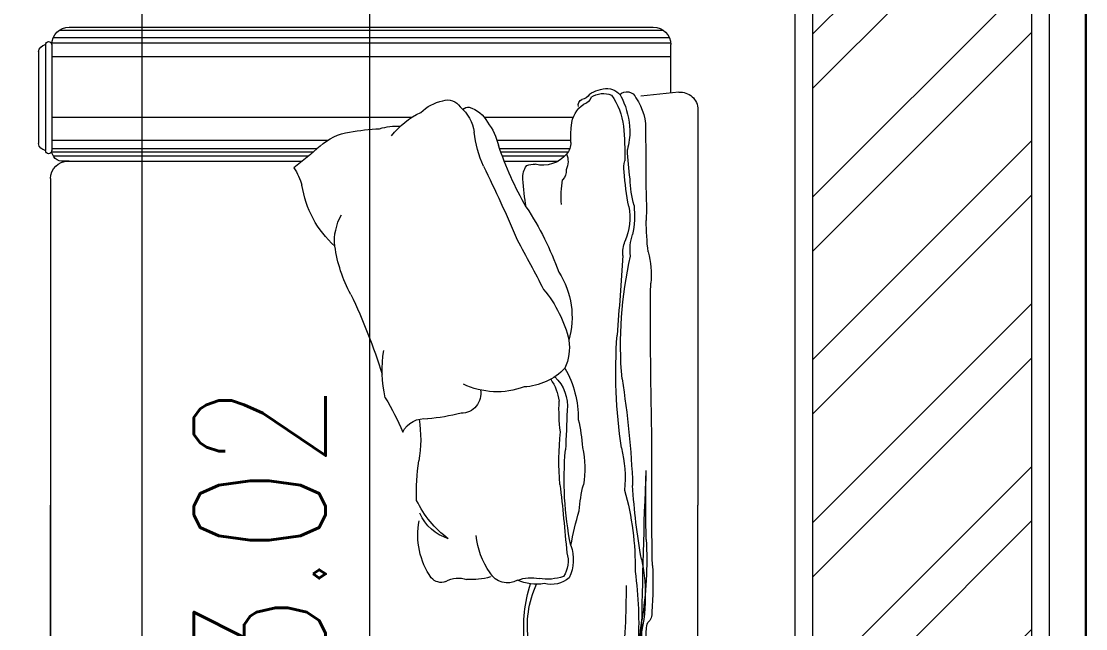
# Model space of a CAD drawing. Header units: metres. Extents: x 0 to 104350, y 982 to 43174.
# Drawn here: x 18519 to 19731, y 22644 to 23336 of the extents above; entities that cross this region are included whole.
import ezdxf

# ---------------------------------------------------------------- set-up
doc = ezdxf.new("R2010")
doc.units = ezdxf.units.M
doc.linetypes.add('DOT2', pattern=[0.125, 0, -0.125])
doc.layers.get('0').update_dxf_attribs({"lineweight": 30})
for name, color, linetype, lineweight in [('A-ANNO-DIMS', 1, 'Continuous', 0), ('A-CLNG-GRID', 2, 'Continuous', 5), ('A-FURN', 8, 'Continuous', 0), ('A-WALL', 3, 'Continuous', 18), ('G-ANNO-HATCH', 8, 'Continuous', 0), ('HATCH', 8, 'Continuous', 0)]:
    doc.layers.add(name, color=color, linetype=linetype, lineweight=lineweight)
doc.styles.add('Al-Jazi-text-100', font='romans.shx', dxfattribs={"width": 0.75, "height": 150})
doc.dimstyles.new('Al-Jazi-DIM 100', dxfattribs={"dimtxt": 150, "dimasz": 120, "dimexe": 0, "dimexo": 150, "dimgap": 50, "dimtad": 1, "dimlfac": 0.001, "dimzin": 1, "dimdsep": 46, "dimtxsty": 'Al-Jazi-text-100', "dimblk": 'ARCHTICK', "dimcen": 150, "dimclrd": 1, "dimclre": 256, "dimclrt": 2, "dimadec": 0, "dimazin": 0, "dimtfac": 1, "dimtix": 1, "dimtmove": 2, "dimatfit": 2, "dimfxl": 150, "dimtfill": 1, "dimtolj": 1, "dimlwd": 5, "dimlwe": 5, "dimarcsym": 0})

# ---------------------------------------------------------------- blocks, each defined once
blk = doc.blocks.new('A$C4A397455')
for p, q in [((727.3470705810088, 1551.504572958152), (39.58653114949084, 1551.504572958205)), ((715.9439893468283, 1555.084988047623), (50.98961238361881, 1555.084988047623)), ((734.2124142102917, 1543.149811259065), (32.72118752016854, 1543.149811259065)), ((31.04085919791328, 1479.864584371906), (31.04085919791328, 1535.136234861917)), ((735.787544642128, 1537.182222864762), (31.14605708830595, 1537.182222864787)), ((735.8927425325602, 1535.136234861917), (735.8927425325207, 1414.409146151003)), ((743.0949075531936, 1535.136234861917), (743.0949075531544, 1414.409146151003)), ((751.1438135964521, 1527.281764726471), (751.1438135965045, 1422.263616286424)), ((735.8927425325733, 1521.666630986576), (31.04085919791328, 1521.666630986576)), ((21.99363158291635, 1480.796814349857), (64.9321282280689, 1476.372414358611)), ((0.0001768033571352134, 1460.953126460303), (0.0001768033571352134, 1310.70907051951)), ((243.5121102250355, 1452.442743559701), (141.9820990270659, 1452.442743559701)), ((735.8927425325733, 1452.442743559701), (325.5845250679154, 1452.442743559701)), ((228.8929919632856, 1426.185216677806), (144.9488249465985, 1426.185216677806)), ((735.8927425325733, 1426.185216677806), (421.4268241774698, 1426.185216677806)), ((225.995868079809, 1416.637213193952), (146.0360276161707, 1416.637213193952)), ((224.7123933259286, 1413.056798104428), (147.7078293038467, 1413.056798104455)), ((222.9432019555397, 1408.282451494892), (151.5312181586637, 1408.282451494892)), ((735.8927425325601, 1416.637213193952), (433.4804969214279, 1416.637213193952)), ((735.8288510296717, 1413.056798104428), (437.7162387268909, 1413.056798104428)), ((734.28634572576, 1408.282451494892), (443.4328211897252, 1408.282451494892)), ((220.6377933741223, 1402.314863100692), (159.3487073262406, 1402.314863100639)), ((717.2643862672098, 1402.314863100639), (450.6907576790604, 1402.314863100639)), ((715.9439893468283, 1402.314863100639), (722.329746483675, 1402.314863100639)), ((737.213139452968, 1382.366109914881), (737.2131394529285, 857.8464573708407)), ((0.0001768033571352134, 1310.70907051951), (0.0001768033571352134, 1010.405396702579)), ((0.0001768033571352134, 244.3755538064052), (0.0001768033571352134, 1010.405396702579)), ((737.2131394529679, 809.4107197541853), (737.2131394529024, 1010.405396702579)), ((737.2131394529679, 745.6739045717295), (737.2131394529024, 1010.405396702579)), ((68.4664112575706, 849.3554780284248), (68.4664112575706, 736.6887293093114)), ((74.8445447848303, 837.4529331212707), (74.8445447848303, 765.2500464041914)), ((118.0975469354373, 836.4043406139263), (118.0975469354767, 828.9204449667668)), ((125.8706944080575, 837.5337702152701), (125.8706944080575, 828.8887997905822)), ((142.0396315994144, 839.2758780804925), (142.0396315994144, 823.269590746233)), ((187.799333227073, 837.8977041850812), (717.2643862672098, 837.8977041850812)), ((78.43265042118537, 834.5795899981676), (78.43265042122493, 779.9517169588034)), ((83.2157098634525, 832.2434741864581), (83.2157098634525, 799.026987886482)), ((88.79684705118416, 831.0617156787357), (88.79684705118416, 813.8100272591946)), ((97.567051002467, 832.0830984052518), (97.56705100249292, 821.661769918328)), ((110.5233781962513, 835.1190070225457), (110.5233781962252, 827.5839104635343)), ((195.0058238722361, 829.3594729399701), (717.2643862672098, 829.3594729399701)), ((68.4664112575706, 705.7291462975681), (68.4664112575706, 818.3958950166034)), ((74.8445447848303, 717.6316912046441), (74.8445447848303, 789.8345779217489)), ((78.43265042118537, 720.5050343277726), (78.43265042122493, 775.1329073671113)), ((83.2157098634525, 722.8411501395094), (83.2157098634525, 756.0576364394601)), ((88.79684705118416, 724.0229086472063), (88.79684705118416, 741.2745970667202)), ((97.567051002467, 723.0015259206903), (97.56705100249292, 733.4228544076377)), ((110.5233781962513, 719.96561730342), (110.5233781962252, 727.5007138624078)), ((142.0396315994144, 715.8087462454478), (142.0396315994144, 731.8150335796818)), ((118.0975469354373, 718.6802837120667), (118.0975469354767, 726.164179359148)), ((125.8706944080575, 717.5508541106701), (125.8706944080575, 726.1958245353853)), ((187.799333227073, 717.1869201408335), (717.2643862672097, 717.1869201408335)), ((195.0058238722361, 725.7251513859446), (717.2643862672097, 725.7251513859446)), ((737.2131394529679, 172.7185144110335), (737.2131394529285, 697.2381669551269)), ((0.0001768033571352134, 94.13149786561189), (0.0001768033571352134, 244.3755538064052)), ((222.9432019555397, 146.8021728310505), (151.5312181586637, 146.8021728310505)), ((220.6377933741223, 152.7697612252759), (159.3487073262406, 152.7697612252759)), ((734.2863457257599, 146.8021728310505), (443.432821189725, 146.8021728310505)), ((717.2643862672097, 152.7697612252759), (450.6907576790602, 152.7697612252759)), ((715.9439893468282, 152.7697612252759), (722.3297464836749, 152.7697612252759)), ((225.995868079809, 138.4474111319632), (146.0360276161707, 138.4474111319632)), ((224.7123933259286, 142.027826221487), (147.7078293038467, 142.027826221487)), ((735.8927425325601, 138.4474111319632), (433.4804969214276, 138.4474111319632)), ((735.8288510296716, 142.027826221487), (437.7162387268909, 142.027826221487)), ((735.89274253256, 19.94838946405071), (735.8927425325206, 140.6754781749369)), ((743.0949075531935, 19.94838946405071), (743.0949075531543, 140.6754781749369)), ((228.8929919632853, 128.8994076481085), (144.9488249465985, 128.8994076481085)), ((735.8927425325732, 128.8994076481358), (421.4268241774698, 128.8994076481085)), ((751.143813596452, 27.80285959944376), (751.1438135965044, 132.8210080395183)), ((243.5121102250353, 102.6418807662139), (141.9820990270659, 102.6418807662139)), ((735.8927425325732, 102.6418807662139), (325.5845250679154, 102.6418807662139)), ((21.9936315829159, 74.28780997608374), (64.93212822806845, 78.71220996730335)), ((31.04085919791305, 75.22003995400883), (31.04085919791305, 19.94838946407617)), ((735.8927425325732, 33.41799333933886), (31.04085919791305, 33.41799333933886)), ((735.7875446421278, 17.9024014611532), (31.14605708830595, 17.9024014611532)), ((734.2124142102915, 11.93481306684953), (32.72118752016831, 11.93481306684953)), ((727.3470705810087, 3.58005136776228), (39.58653114949061, 3.58005136776228)), ((715.9439893468282, -0.0003637217087089084), (50.98961238361858, -0.0003637217087089084))]:
    blk.add_line(p, q)
for centre, radius, start, end in [((50.98961238361881, 1535.136234861864), 19.94875318575176, 90, 180), ((715.9439893468283, 1535.136234861917), 19.94875318575176, 0, 90), ((739.4938250428442, 1535.136234861917), 3.601082510305564, 0, 180), ((740.9305020668897, 1524.866937276116), 10.49490943341104, 13.30267194979446, 78.09826351930332), ((19.94892998912837, 1460.953126460303), 19.94875318575176, 84.11698181287356, 180), ((81.17836981445589, 1470.213964941229), 11.23867191749676, 44.94860074086407, 158.1826530497947), ((103.9576924573835, 1466.087262497096), 19.11514841208806, 94.32748935456452, 158.7539409385464), ((107.7643789962717, 1453.645237289318), 25.69207210681186, 57.31422428184328, 111.270988830737), ((101.2850536525666, 1444.096169227341), 41.07017578770197, 56.97106484157251, 88.2834382144518), ((120.7738481924614, 1439.31178291451), 61.1020036394247, 144.9629563141392, 184.3837554141373), ((173.2532225723592, 1432.966518590583), 95.87605243916306, 155.3104386609107, 177.1612358828281), ((168.2625809222175, 1430.061928545434), 84.45883543387812, 145.757172156594, 171.7870714121907), ((132.2845529144638, 1478.184039713182), 11.03758272357192, 195.3144286245957, 257.9932650531283), ((133.2507424819182, 1483.312875099729), 10.70782029539487, 206.5350004028387, 265.0015886979734), ((111.7426598926081, 1440.4603959754), 32.52691705033969, 4.155635294314295, 55.87888785757163), ((129.5444562305602, 1466.503281936071), 6.739555450133249, 343.2108838640209, 65.70083801878629), ((284.9391030548527, 1455.784005503541), 16.25343521416443, 69.44651701330822, 149.0454055926965), ((280.7704761597877, 1421.916745790026), 50.06952285638602, 45.71098372731552, 78.62533081096737), ((269.2009303884829, 1431.763826346209), 32.9777667302712, 104.9029362218234, 153.0636501299834), ((298.2155545085702, 1430.048482421354), 43.62530294343151, 128.5967361610176, 173.1024304329928), ((262.1685856521372, 1457.854272553705), 5.956950612769565, 30.16226397195063, 104.0776986335698), ((279.7009895250249, 1379.184643249429), 86.44100933577644, 36.85388153343526, 65.3648539444324), ((-15.61366970778363, 1427.136146278681), 160.565310564701, 358.7649838586169, 5.604630627975742), ((292.5330187018335, 1405.510041154323), 66.9142427753942, 142.0041233580709, 167.2090035430773), ((1906.22889158225, 1388.663625294343), 1846.950661509493, 178.5735391277405, 180.5271400465292), ((158.6882237203617, 1437.145938273983), 81.19539311604855, 179.5985570746443, 195.4717122777396), ((547.9168608277539, 1407.269270698431), 464.5565229473457, 175.6967919730562, 180.5532960709033), ((131.2554852302699, 1448.380845405647), 124.3417856778796, 335.3377500072717, 353.9555469824966), ((343.1225424199943, 1376.47125642466), 65.7560143448728, 72.86569278299969, 93.61108133780833), ((349.4799178222679, 1177.856075091937), 261.7764806392112, 79.59228370272156, 87.15015622041513), ((387.8554640384295, 1373.451231151841), 62.51327419871394, 47.30126472921341, 81.80130218673933), ((164.8584602412022, 1423.245449247604), 19.94875318575176, 178.7649838586169, 220.1745493533732), ((-166.9179824063485, 1555.46515780442), 416.7187206121738, 330.4406422284073, 341.0770121116242), ((1143.246342704693, 2252.016449919813), 1096.187039237854, 229.4256277414365, 231.4522788962446), ((740.9305020668897, 1424.678443736779), 10.49490943341104, 281.9017364806967, 346.6973280502055), ((-245.2283136264311, 1428.757222065187), 325.9337765558014, 351.7633964482615, 357.6664195631824), ((170.2741712294487, 1401.97800779838), 22.30000455340994, 157.8768930662843, 205.3796070606641), ((176.9022626539168, 1433.414084499536), 35.71118699029956, 220.1745493533648, 283.5048411249841), ((723.8143888907811, 1414.302103059974), 12.07882796130033, 262.9397622187013, 0.507764299939159), ((739.493825042818, 1414.409146151003), 3.601082510305564, 180, 0), ((59.28500542428401, 1395.455101822636), 25.18662362301758, 348.1470252773662, 16.91494262926253), ((187.2553859289715, 1379.112421343785), 19.68115912302229, 66.64092627139698, 95.87220285959273), ((178.566418866566, 1384.312209598942), 20.91868315177865, 353.1997047116886, 37.96329704222365), ((1608.315679539347, 722.4836349359612), 1521.497575997246, 153.7049746442971, 157.1739558220452), ((532.1681435942046, 1349.476992284533), 85.04852427732862, 147.8773084299199, 162.6878786251027), ((717.2643862672098, 1382.366109914881), 19.94875318575176, 0, 90), ((-56.90902197344371, 1386.464820874882), 134.3245739496343, 345.0138281071585, 358.1223137713714), ((-235.7007696799251, 1410.779508802363), 320.2919389597333, 349.1783754309445, 356.3307269673746), ((163.4885901592033, 1390.748597217025), 13.46632119074716, 172.8705497628728, 226.0318585218741), ((-13.30228687241788, 1390.765387186895), 212.8276584028115, 348.9263407641895, 357.5951923822167), ((445.3729043712869, 1350.217020302765), 386.6122472240286, 176.8188486837445, 182.3154579873568), ((46.10291990351061, 1361.840170733582), 109.7322565851387, 355.3705942179288, 10.08566953454078), ((334.8272741073504, 1392.79438091727), 117.5331200955279, 312.0243173693067, 351.1861808162778), ((179.3620584286398, 1340.535002987386), 107.1018529010189, 173.9999016172638, 191.824316724391), ((143.9399058040917, 1337.631382505147), 66.33353108210413, 168.686907964047, 203.7895035506781), ((496.77936411787, 1152.624257998916), 360.0613825994965, 146.7796919351002, 159.996828971087), ((-340.679977817877, 1341.90020260754), 399.8229912092602, 353.8299998911313, 358.953423145026), ((356.1766613639584, 1311.769229297612), 57.67621108190603, 353.7434409533475, 30.37219538566002), ((25.6127679385786, 1301.766503375844), 51.73159313800144, 351.5372570355754, 18.97650621098205), ((43.98806165770702, 1297.168094063059), 41.57836344999261, 356.6173525699687, 19.24682633036449), ((6489.000524115534, -2073.233481979023), 7137.308485778975, 151.6795308763855, 152.1944308667036), ((146.5450018947631, 1273.454851249022), 93.26407715400643, 164.1496271226241, 186.2103447706622), ((254.6223169008929, 1327.338965397525), 160.3831137959131, 331.3345814696204, 352.1679641196845), ((-364.3471071756494, 1193.176548180963), 452.5377413449283, 355.0422162116047, 12.89320780090733), ((7291.075659301895, 1779.177110757242), 7221.84955493193, 183.8464532391659, 184.5686519200088), ((239.6643608206123, 1224.173700807018), 96.23878190456666, 147.5645888281912, 195.6980231765594), ((-5715.002775195958, 1217.942798572663), 5769.00984834395, 358.6510935911084, 0.4511284753714503), ((281.3393355932785, 1167.605579999406), 137.7497801290815, 140.0129925385834, 167.1953919339886), ((982.4536149555051, 967.3198656145796), 651.7894346653899, 154.2580559794996, 162.8451860803837), ((-504.8033161866861, 1162.706384604944), 598.3977825259021, 351.6173680376327, 3.95034692665238), ((203.1492643054671, 1189.818560358179), 56.74673957581889, 171.5731116002247, 204.438734912738), ((226.4529319953801, 1163.52780318917), 133.2673678076749, 346.5897365643875, 10.00500290785623), ((251.9793621949107, 1109.256605191053), 115.5742971691623, 150.401305803458, 180.6745818272371), ((201.9088473244233, 1214.668071736805), 69.84167983963343, 223.7844653299659, 266.860246509339), ((1094.275972618291, 992.6170037327738), 1020.629041451819, 170.8983090689914, 177.76303221307), ((194.6497260923863, 1123.161126004032), 45.92846448132854, 133.3205727345586, 186.2116733106986), ((219.2654926006444, 1119.753027942803), 61.83235224850836, 146.5851591721431, 171.6075415576433), ((228.8342222101694, 1228.20514062529), 88.77021258609983, 249.732227794049, 295.5900823758743), ((269.546530742527, 1137.111968514489), 22.15738455775209, 168.6032356735881, 270.7957940493998), ((-47.18286851139464, 1119.528630466713), 205.4863930745253, 352.7730288295085, 2.579771546797601), ((637.7693916878445, 965.2004302571895), 327.6805044093071, 149.2746270751326, 156.9409954115746), ((8621.20533474735, 1452.665867750231), 8478.814203776981, 182.2608042241162, 182.5655668477832), ((308.9500159458064, 1065.576504805373), 177.6511392965154, 166.2187109626443, 176.7072249616273), ((333.1635102373068, 1373.981594898458), 266.6494799616368, 256.2653912670089, 264.5597292215439), ((311.7353537457909, 1081.452820087274), 27.35303601341881, 26.23880043119069, 98.09635769683759), ((453.5353802398308, 1085.380981826293), 137.7585232308081, 170.4847720703784, 190.313871214928), ((-160.6235733019059, 1061.274304197592), 318.9449910165552, 355.0790681271656, 5.831182468603686), ((-4701.33064603775, 1028.196662734455), 4754.045021053266, 358.9551406056165, 0.6500955615443981), ((222.3312403372925, 1041.265110582779), 139.3916046279694, 165.7952623756668, 185.7876442684465), ((237.6731400801993, 1051.935594341443), 108.7278726963359, 167.3316252468011, 189.7648218084518), ((-219.4635342056406, 1039.206497100076), 371.9039760281319, 348.3754781538796, 5.233842224550718), ((52.78563769040238, 1024.159393370046), 267.7248105446624, 358.1800826951786, 7.848133899900497), ((-6888.718860286936, 771.3819562536355), 6953.318459983747, 359.2156332166873, 2.293452924096027), ((-3995.489543089289, 984.8414124225674), 4055.03707807407, 0.3612095477838659, 0.9155729800356484), ((-639.1168944125106, 1074.71087766004), 714.7917209299496, 349.8468215268749, 356.6108860073425), ((-43.97772869798746, 990.3580276580615), 179.750983366846, 4.260547334613499, 13.8854238240733), ((2445.407954064794, 769.078160210318), 2303.536892938933, 173.3981274590845, 175.3461593959889), ((389.6465197976531, 940.2271951705334), 318.1187249871371, 164.1318592362131, 180.989213518814), ((-3995.489543089289, 1035.969380982591), 4055.03707807407, 359.0844270199644, 359.6387904522161), ((216.0911315543635, 1065.134026402236), 115.4261321148643, 306.2255686389199, 334.618258620891), ((-257.2225507658723, 887.9467018664745), 409.2152807301182, 10.74910485448863, 16.43312802984746), ((269.3923198577691, 1021.121093607771), 51.31531380142894, 286.8932607319708, 336.8583066384832), ((233.3784860972228, 976.2920301022186), 85.68034153283836, 325.234102149315, 10.84676793837462), ((485.312397370094, 947.6187259896888), 426.9328680349868, 176.8372524022051, 189.2640497058976), ((166.4623291481337, 983.1679439514646), 86.35654299084935, 324.5865286491698, 355.1156081286667), ((189.0492044468592, 948.0301181159175), 47.12321001887385, 159.8424510894183, 205.9157267706067), ((257.9863131543957, 906.7133116874411), 198.0093793158078, 167.7557379095742, 196.8383385245955), ((178.0780991128472, 946.2010262918011), 30.23640674746042, 161.1364777998665, 215.0005347908911), ((406.4951962126388, 919.9568438903025), 355.2255010773758, 176.5221809964592, 185.0635737602757), ((481.4187381832228, 877.0657233879774), 413.8809998190472, 171.9904501227545, 183.838950479317), ((167.3110121343511, 951.5944862902106), 31.77967164233651, 229.4834943730922, 284.2665048558951), ((172.0704744697523, 985.6776435782467), 59.83674776220081, 251.7280951929065, 278.4248110342211), ((183.7457928458361, 975.4063412147079), 55.28494461191262, 261.047459908645, 293.1924722831172), ((190.1647166273704, 886.3468652315441), 41.20921913638613, 68.12559021792369, 103.0819467043958), ((216.7673134719796, 945.0485882898647), 23.34807124826575, 241.1968601245159, 329.2950898291946), ((257.6726760138945, 1000.896892501056), 75.57829129079407, 253.6274489282348, 274.3619957628341), ((272.7176689680159, 898.6415230151015), 28.45738886539059, 59.51972654669608, 109.0678669281874), ((292.442270839404, 937.036704906197), 14.84496215147371, 249.1245137990213, 319.6992205757808), ((926.762321834503, 912.005105082726), 844.8098460104004, 179.5424370762023, 186.0023416773168), ((83.85699494263508, 873.2373414176109), 110.3443998449872, 350.4669252139267, 25.14359952170692), ((38.65788066803862, 871.2649239720286), 159.7330801567094, 354.1421482378818, 17.9707913734124), ((65.23097026341566, 886.4102249564075), 12.76493567825691, 170.1028087184352, 231.5361313010403), ((11.62546757237988, 863.4794394171895), 47.46228645989127, 356.4847148968446, 15.81604755256852), ((-105.2593398658155, 851.456147699113), 171.4167670312534, 353.4582497156063, 9.209024284847667), ((68.4664112575706, 858.9593418206223), 9.603863792198915, 170.3495826078582, 270.2694892116606), ((90.62968025360215, 853.4877156695402), 22.50077227865843, 190.5820838333087, 294.5557089991598), ((149.1948714374164, 859.5461136823214), 20.33391016610442, 286.9135592775991, 2.884291111072951), ((181.5931395465045, 852.7683937113852), 16.11379058410134, 292.6529265272715, 7.825679944995301), ((87.91452595192186, 875.6809725655021), 106.7920881615956, 339.2799523820224, 348.8132139208201), ((717.2643862671705, 857.8464573707879), 19.94875318575176, 270, 0), ((168.8984428644835, 514.0875366897726), 326.2956529270085, 92.42179500610695, 102.1934569008749), ((166.9041632380499, 814.3884885055795), 31.45300225314802, 48.36906197408524, 95.11229120966459), ((717.2643862672098, 833.628588562513), 4.269115622565803, 270, 90), ((2759.748259306794, 1437.326392288551), 2761.875016347761, 192.6619701891833, 194.5219326704177), ((121.8084781937473, 785.7607677019623), 43.31891910474429, 73.09363760446526, 145.494947142004), ((152.231408155375, 852.3942520379442), 30.85641270019302, 234.7118088759794, 285.0528114168077), ((174.1106538832782, 852.8686886194464), 31.45300225314802, 252.3064290739846, 311.6309380259148), ((717.2643862672098, 809.4107197541853), 19.94875318575176, 0, 90), ((-781.5457229670706, 789.4358744230722), 868.8042704220137, 357.0540464634508, 2.257861921235661), ((103.8884350630847, 804.1513780670757), 12.91655598030052, 119.8983566184533, 203.207373066846), ((99.31859756935182, 832.3604489628451), 17.11388285254182, 263.7316404480245, 314.2405825423275), ((122.1375489434017, 779.2545069181033), 42.26925864151223, 69.97621758089778, 104.9143773348285), ((144.0941227885291, 849.0152906128678), 30.96450167351184, 256.0149521099133, 301.4394151996115), ((2759.748259306794, 117.758232037364), 2761.875016347761, 165.4780673295823, 167.3380298108167), ((-781.5457229670706, 765.6487499028426), 868.8042704220137, 357.7421380787643, 2.945953536549145), ((103.8884350630847, 750.9332462588391), 12.91655598030052, 156.792626933154, 240.1016433815467), ((121.8084781937473, 769.3238566239525), 43.31891910474429, 214.505052857996, 286.9063623955348), ((99.31859756935182, 722.7241753630697), 17.11388285254182, 45.75941745767253, 96.26835955197548), ((717.2643862672097, 745.6739045717295), 19.94875318575176, 270, 0), ((122.1375489434017, 775.8301174078115), 42.26925864151223, 255.0856226651715, 290.0237824191022), ((152.231408155375, 702.6903722879706), 30.85641270019302, 74.94718858319231, 125.2881911240206), ((144.0941227885291, 706.069333713047), 30.96450167351184, 58.56058480038858, 103.9850478900867), ((174.1106538832782, 702.2159357064684), 31.45300225314802, 48.36906197408524, 107.6935709260154), ((-105.2593398658155, 703.6284766268018), 171.4167670312534, 350.7909757151523, 6.541750284393758), ((90.62968025360215, 701.5969086563746), 22.50077227865843, 65.44429100084021, 169.4179161666913), ((168.8984428644835, 1040.997087636142), 326.2956529270085, 257.8065430991251, 267.578204993893), ((87.91452595192186, 679.4036517604127), 106.7920881615956, 11.18678607917985, 20.72004761797766), ((181.5931395465045, 702.3162306145296), 16.11379058410134, 352.1743200550047, 67.34707347272857), ((717.2643862672097, 721.4560357634018), 4.269115622565803, 270, 90), ((717.2643862671705, 697.2381669551269), 19.94875318575176, 0, 90), ((68.4664112575706, 696.1252825052925), 9.603863792198915, 89.73051078833942, 189.6504173921418), ((257.9863131543957, 648.3713126384737), 198.0093793158078, 163.1616614754045, 192.2442620904258), ((481.4187381832228, 678.0189009379374), 413.8809998190472, 176.161049520683, 188.0095498772455), ((149.1948714374164, 695.5385106435933), 20.33391016610442, 357.1157088889271, 73.0864407224009), ((11.62546757237988, 691.6051849087253), 47.46228645989127, 344.1839524474315, 3.515285103155429), ((83.85699494263508, 681.8472829083039), 110.3443998449872, 334.8564004782931, 9.533074786073271), ((38.65788066803862, 683.8197003538862), 159.7330801567094, 342.0292086265876, 5.857851762118234), ((65.23097026341566, 668.6743993695072), 12.76493567825691, 128.4638686989596, 189.8971912815648), ((406.4951962126388, 635.1277804356123), 355.2255010773758, 174.9364262397243, 183.4778190035408), ((167.3110121343511, 603.4901380357041), 31.77967164233651, 75.73349514410495, 130.5165056269078), ((183.7457928458361, 579.6782831112068), 55.28494461191262, 66.8075277168828, 98.95254009135496), ((190.1647166273704, 668.7377590943706), 41.20921913638613, 256.9180532956042, 291.8744097820763), ((216.7673134719796, 610.0360360360501), 23.34807124826575, 30.70491017080537, 118.8031398754841), ((272.7176689680159, 656.4431013108133), 28.45738886539059, 250.9321330718126, 300.4802734533039), ((292.442270839404, 618.0479194197178), 14.84496215147371, 40.30077942421928, 110.8754862009787), ((389.6465197976531, 614.8574291553814), 318.1187249871371, 179.010786481186, 195.868140763787), ((189.0492044468592, 607.0545062099973), 47.12321001887385, 154.0842732293933, 200.1575489105817), ((178.0780991128472, 608.8835980341137), 30.23640674746042, 144.9994652091089, 198.8635222001334), ((172.0704744697523, 569.4069807476681), 59.83674776220081, 81.57518896577882, 108.2719048070935), ((257.6726760138945, 554.1877318248589), 75.57829129079407, 85.63800423716594, 106.3725510717652), ((166.4623291481337, 571.9166803744502), 86.35654299084935, 4.884391871333282, 35.41347135083017), ((233.3784860972228, 578.792594223698), 85.68034153283836, 349.1532320616254, 34.76589785068493), ((-4701.33064603775, 526.8879615914593), 4754.045021053266, 359.3499044384556, 1.04485939438347), ((-639.1168944125106, 480.3737466658749), 714.7917209299496, 3.389113992657557, 10.15317847312508), ((2445.407954064794, 786.0064641155968), 2303.536892938933, 184.6538406040111, 186.6018725409155), ((-257.2225507658723, 667.1379224594402), 409.2152807301182, 343.5668719701525, 349.2508951455113), ((-219.4635342056406, 515.8781272258384), 371.9039760281319, 354.7661577754492, 11.62452184612038), ((216.0911315543635, 489.9505979236783), 115.4261321148643, 25.38174137910896, 53.77443136108015), ((269.3923198577691, 533.9635307181434), 51.31531380142894, 23.14169336151686, 73.10673926802922), ((-43.97772869798746, 564.7265966678533), 179.750983366846, 346.1145761759267, 355.7394526653865), ((52.78563769040238, 530.9252309558688), 267.7248105446624, 352.1518661000995, 1.819917304821382), ((1094.275972618291, 562.467620593141), 1020.629041451819, 182.23696778693, 189.1016909310086), ((222.3312403372925, 513.8195137431358), 139.3916046279694, 174.2123557315535, 194.2047376243332), ((237.6731400801991, 503.1490299844718), 108.7278726963359, 170.2351781915482, 192.6683747531989), ((-160.6235733019059, 493.8103201283229), 318.9449910165552, 354.1688175313963, 4.920931872834434), ((453.5353802398306, 469.7036424996222), 137.7585232308081, 169.686128785072, 189.5152279296216), ((-5715.002775195958, 337.1418257532532), 5769.00984834395, 359.5488715246286, 1.348906408891571), ((-504.8033161866861, 392.3782397209707), 598.3977825259021, 356.0496530733476, 8.382631962367313), ((308.9500159458062, 489.5081195205421), 177.6511392965154, 183.2927750383726, 193.7812890373557), ((8621.20533474735, 102.4187565756838), 8478.814203776981, 177.4344331522168, 177.7391957758838), ((-47.18286851139464, 435.5559938592014), 205.4863930745253, 357.4202284532024, 7.226971170491478), ((311.7353537457909, 473.6318042386411), 27.35303601341881, 261.9036423031624, 333.7611995688093), ((637.7693916878445, 589.8841940687253), 327.6805044093071, 203.0590045884253, 210.7253729248675), ((251.9793621949107, 445.8280191348622), 115.5742971691623, 179.3254181727629, 209.598694196542), ((194.6497260923863, 431.923498321883), 45.92846448132854, 173.7883266893014, 226.6794272654414), ((269.546530742527, 417.9726558114253), 22.15738455775209, 89.20420595060016, 191.3967643264119), ((333.1635102373068, 181.1030294274569), 266.6494799616368, 95.44027077845604, 103.7346087329912), ((219.2654926006444, 435.3315963831119), 61.83235224850836, 188.3924584423567, 213.4148408278569), ((228.8342222101692, 326.8794837006244), 88.77021258609983, 64.40991762412577, 110.267772205951), ((226.4529319953801, 391.5568211367445), 133.2673678076749, 349.9949970921438, 13.41026343561256), ((-364.3471071756494, 361.9080761449513), 452.5377413449283, 347.1067921990927, 4.95778378839535), ((201.9088473244233, 340.4165525891094), 69.84167983963343, 93.139753490661, 136.2155346700341), ((203.1492643054671, 365.266063967736), 56.74673957581889, 155.561265087262, 188.4268883997753), ((982.453614955505, 587.7647587113352), 651.7894346653899, 197.1548139196163, 205.7419440205003), ((239.664360820612, 330.9109235188971), 96.23878190456666, 164.3019768234406, 212.4354111718088), ((281.3393355932783, 387.4790443265083), 137.7497801290815, 192.8046080660114, 219.9870074614166), ((7291.075659301895, -224.0924864313292), 7221.84955493193, 175.4313480799912, 176.1535467608341), ((254.6223169008927, 227.7456589283902), 160.3831137959131, 7.832035880315477, 28.6654185303796), ((146.5450018947631, 281.6297730768929), 93.26407715400643, 173.7896552293378, 195.850372877376), ((6489.000524115534, 3628.318106304938), 7137.308485778975, 207.8055691332965, 208.3204691236145), ((496.77936411787, 402.4603663269991), 360.0613825994965, 200.003171028913, 213.2203080648998), ((-340.679977817877, 213.1844217183752), 399.8229912092602, 1.046576854973989, 6.170000108868789), ((25.6127679385786, 253.3181209500708), 51.73159313800144, 341.0234937890179, 8.46274296442462), ((43.98806165770702, 257.9165302628553), 41.57836344999261, 340.7531736696355, 3.382647430031254), ((143.9399058040917, 217.4532418207673), 66.33353108210413, 156.2104964493219, 191.313092035953), ((356.1766613639581, 243.3153950283031), 57.67621108190603, 329.62780461434, 6.256559046652439), ((334.8272741073501, 162.2902434086445), 117.5331200955279, 8.81381918372218, 47.97568263069326), ((179.3620584286398, 214.5496213385286), 107.1018529010189, 168.175683275609, 186.0000983827362), ((1608.315679539347, 832.6009893899536), 1521.497575997246, 202.8260441779548, 206.295025355703), ((445.3729043712867, 204.8676040231494), 386.6122472240286, 177.6845420126433, 183.1811513162555), ((-56.90902197344371, 168.6198034510326), 134.3245739496343, 1.877686228628717, 14.98617189284148), ((-235.7007696799251, 144.3051155235516), 320.2919389597333, 3.669273032625414, 10.82162456905548), ((46.10291990351061, 193.2444535923332), 109.7322565851387, 349.9143304654592, 4.629405782071164), ((-13.30228687241788, 164.3192371390196), 212.8276584028115, 2.404807617783325, 11.07365923581048), ((-166.9179824063488, -0.3805334785047307), 416.7187206121738, 18.9229878883758, 29.55935777159267), ((1906.22889158225, 166.4209990315721), 1846.950661509493, 179.4728599534708, 181.4264608722595), ((-245.2283136264311, 126.3274022607275), 325.9337765558014, 2.333580436817534, 8.236603551738591), ((163.4885901592033, 164.3360271088895), 13.46632119074716, 133.9681414781259, 187.1294502371272), ((178.566418866566, 170.7724147269728), 20.91868315177865, 322.0367029577764, 6.800295288311391), ((532.1681435942046, 205.6076320413813), 85.04852427732862, 197.3121213748972, 212.1226915700801), ((717.2643862672097, 172.7185144110335), 19.94875318575176, 270, 0), ((59.28500542428401, 159.6295225032791), 25.18662362301758, 343.0850573707375, 11.85297472263374), ((170.2741712294487, 153.1066165275352), 22.30000455340994, 154.6203929393359, 202.1231069337157), ((187.2553859289715, 175.9722029821296), 19.68115912302229, 264.1277971404073, 293.3590737286031), ((131.2554852302699, 106.7037789202677), 124.3417856778796, 6.044453017503409, 24.66224999272833), ((1143.246342704693, -696.9318255938979), 1096.187039237854, 128.5477211037554, 130.5743722585635), ((547.9168608277537, 147.815353627484), 464.5565229473457, 179.4467039290967, 184.3032080269437), ((176.9022626539168, 121.6705398263784), 35.71118699029956, 76.49515887501586, 139.8254506466352), ((723.814388890781, 140.7825212659409), 12.07882796130033, 359.4922357000608, 97.06023778129871), ((158.6882237203617, 117.9386860519317), 81.19539311604855, 164.5282877222603, 180.4014429253556), ((164.8584602412022, 131.8391750783103), 19.94875318575176, 139.8254506466268, 181.2350161413831), ((292.5330187018335, 149.5745831715922), 66.9142427753942, 192.7909964569227, 217.9958766419291), ((387.8554640384293, 181.6333931740737), 62.51327419871394, 278.1986978132607, 312.6987352707866), ((739.4938250428179, 140.6754781749114), 3.601082510305564, 0, 180), ((740.9305020668896, 130.4061805891361), 10.49490943341104, 13.30267194979446, 78.09826351930332), ((-15.61366970778363, 127.9484780472339), 160.565310564701, 354.3953693720243, 1.235016141383076), ((279.7009895250246, 175.8999810764853), 86.44100933577644, 294.6351460555676, 323.1461184665648), ((120.7738481924614, 115.7728414114044), 61.1020036394247, 175.6162445858627, 215.0370436858608), ((173.2532225723592, 122.1181057353315), 95.87605243916306, 182.8387641171719, 204.6895613390893), ((168.2625809222175, 125.0226957804807), 84.45883543387812, 188.2129285878093, 214.242827843406), ((111.7426598926081, 114.6242283505144), 32.52691705033969, 304.1211121424284, 355.8443647056857), ((298.2155545085702, 125.0361419045603), 43.62530294343151, 186.8975695670072, 231.4032638389823), ((343.1225424199943, 178.6133679012546), 65.7560143448728, 266.3889186621917, 287.1343072170003), ((349.4799178222679, 377.2285492339779), 261.7764806392112, 272.8498437795849, 280.4077162972785), ((269.2009303884827, 123.3207979797062), 32.9777667302712, 206.9363498700167, 255.0970637781766), ((280.7704761597874, 133.167878535889), 50.06952285638602, 281.3746691890326, 314.2890162726845), ((19.94892998912837, 94.13149786561189), 19.94875318575176, 180, 275.8830181871264), ((132.2845529144633, 76.90058461273293), 11.03758272357192, 102.0067349468718, 164.6855713754042), ((129.5444562305602, 88.58134238984348), 6.739555450133249, 294.2991619812137, 16.7891161359791), ((262.1685856521369, 97.23035177221027), 5.956950612769565, 255.9223013664302, 329.8377360280494), ((284.9391030548525, 99.30061882237351), 16.25343521416443, 210.9545944073034, 290.5534829866918), ((81.17836981445589, 84.8706593846855), 11.23867191749676, 201.8173469502053, 315.0513992591359), ((103.9576924573835, 88.99736182881861), 19.11514841208806, 201.2460590614535, 265.6725106454355), ((107.7643789962717, 101.4393870365966), 25.69207210681186, 248.7290111692631, 302.6857757181567), ((101.2850536525666, 110.9884550985735), 41.07017578770197, 271.7165617855482, 303.0289351584275), ((133.2507424819178, 71.77174922618542), 10.70782029539487, 94.99841130202651, 153.4649995971613), ((740.9305020668896, 30.21768704979877), 10.49490943341104, 281.9017364806967, 346.6973280502055), ((50.98961238361858, 19.94838946405071), 19.94875318575176, 180, 270), ((715.9439893468282, 19.94838946399796), 19.94875318575176, 270, 0), ((739.493825042844, 19.94838946399796), 3.601082510305564, 180, 0)]:
    blk.add_arc(centre, radius, start, end)
blk = doc.blocks.new('_ArchTick')
at = {"color": 0, "linetype": 'ByBlock', "const_width": 0.15}
blk.add_lwpolyline([(-0.5, -0.5), (0.5, 0.5)], dxfattribs=at)
blk = doc.blocks.new('*D183')
at = {"layer": 'A-ANNO-DIMS', "linetype": 'DOT2', "lineweight": 5, "transparency": 16777216}
for p, q in [((19269.42440254223, 24264.17324902846), (18915.05057979472, 24264.17324902846)), ((19269.42440254223, 21244.17329842727), (18915.05057979472, 21244.17329842727))]:
    blk.add_line(p, q, dxfattribs=at)
at = {"layer": 'A-ANNO-DIMS', "color": 1, "lineweight": 5, "transparency": 16777216}
blk.add_line((18915.05057979472, 24264.17324902846), (18915.05057979472, 21244.17329842727), dxfattribs=at)
at = {"layer": 'Defpoints', "color": 0, "transparency": 16777216}
for p in [(19419.42440254223, 24264.17324902846), (18915.05057979472, 21244.17329842727), (19419.42440254223, 21244.17329842727)]:
    blk.add_point(p, dxfattribs=at)
at = {"layer": 'A-ANNO-DIMS', "color": 1, "lineweight": 5, "transparency": 16777216, "xscale": 120, "yscale": 120, "zscale": 120}
for p, rotation in [((18915.05057979472, 24264.17324902846), 90), ((18915.05057979472, 21244.17329842727), 270)]:
    blk.add_blockref('_ArchTick', p, dxfattribs=dict(at, rotation=rotation))
at = {"layer": 'A-ANNO-DIMS', "color": 2, "transparency": 16777216, "insert": (18790.05057979472, 22754.17327372786), "char_height": 150, "attachment_point": 5, "rotation": 90, "style": 'Al-Jazi-text-100', "bg_fill": 3, "box_fill_scale": 1.1, "bg_fill_color": 256, "bg_fill_true_color": 13158600, "bg_fill_transparency": 0}
blk.add_mtext('\\A1;3.02', dxfattribs=at)
blk = doc.blocks.new('*D185')
at = {"layer": 'A-ANNO-DIMS', "linetype": 'DOT2', "lineweight": 5, "transparency": 16777216}
for p, q in [((19269.42440254223, 24264.17324902846), (18655.73399183554, 24264.17324902846)), ((19269.42440254223, 17274.17205160427), (18655.73399183554, 17274.17205160427))]:
    blk.add_line(p, q, dxfattribs=at)
at = {"layer": 'A-ANNO-DIMS', "color": 1, "lineweight": 5, "transparency": 16777216}
blk.add_line((18655.73399183554, 24264.17324902846), (18655.73399183554, 17274.17205160427), dxfattribs=at)
at = {"layer": 'Defpoints', "color": 0, "transparency": 16777216}
for p in [(19419.42440254223, 24264.17324902846), (18655.73399183554, 17274.17205160427), (19419.42440254223, 17274.17205160427)]:
    blk.add_point(p, dxfattribs=at)
at = {"layer": 'A-ANNO-DIMS', "color": 1, "lineweight": 5, "transparency": 16777216, "xscale": 120, "yscale": 120, "zscale": 120}
for p, rotation in [((18655.73399183554, 24264.17324902846), 90), ((18655.73399183554, 17274.17205160427), 270)]:
    blk.add_blockref('_ArchTick', p, dxfattribs=dict(at, rotation=rotation))
at = {"layer": 'A-ANNO-DIMS', "color": 2, "transparency": 16777216, "insert": (18530.73399183554, 20769.17265031636), "char_height": 150, "attachment_point": 5, "rotation": 90, "style": 'Al-Jazi-text-100', "bg_fill": 3, "box_fill_scale": 1.1, "bg_fill_color": 256, "bg_fill_true_color": 13158600, "bg_fill_transparency": 0}
blk.add_mtext('\\A1;6.99', dxfattribs=at)

msp = doc.modelspace()

# ---------------------------------------------------------------- hatches: boundary and pattern name
at = {"layer": 'G-ANNO-HATCH'}
h = msp.add_hatch(dxfattribs=at)
h.set_pattern_fill('ANSI32', color=256, scale=350)
h.set_pattern_definition([(45, (-188201.8189031648, 35283.02132515354), (-92.80776503073437, 92.80776503073437), []), (45, (-188139.9470599148, 35283.02132515354), (-92.80776503073437, 92.80776503073437), [])])
h.paths.add_polyline_path([(19730.62472009273, 24264.17324902844), (19730.62472009276, 24514.17324902844), (19669.42440254222, 24514.17324902846), (19669.42440254222, 25714.17324902846), (19419.42440254222, 25714.17324902846), (19419.42440254222, 24514.17324902846), (19257.13699370202, 24514.17324902846), (19257.13699370219, 24264.17324902846), (19419.42440254222, 24264.17324902846), (19419.42440254222, 21744.17324902694), (19669.42440254222, 21744.17324902694), (19669.42440254222, 24264.17324902846)])

# ---------------------------------------------------------------- linework, layer by layer
msp.add_lwpolyline([(3402.51419749959, 14508.59838709653), (19730.62472009276, 14508.59838709653), (19730.62472009276, 26618.05028704952), (3402.51419749959, 26618.05028704952)], close=True)
at = {"layer": 'A-CLNG-GRID'}
for points in [[(19730.62472009276, 24534.17324902846), (19689.42440254222, 24534.17324902846), (19689.42440254222, 25734.17324902846), (19399.42440254222, 25734.17324902846), (19399.42440254222, 24534.17324902846), (19237.13699370202, 24534.17324902846), (19237.13699370219, 24244.17324902846), (19399.42440254222, 24244.17324902846), (19399.42440254222, 21764.17324902706), (19033.83068564783, 21764.17324902706), (19033.83068564783, 21224.17324902706), (19399.42440254222, 21224.17324902706), (19399.42440254228, 17274.17205160426)], [(19689.42440254228, 17274.17205160426), (19689.42440254222, 24244.17324902846), (19730.62472009276, 24244.17324902846)]]:
    msp.add_lwpolyline(points, dxfattribs=at)
at = {"layer": 'A-WALL'}
for points in [[(19730.62472009276, 24514.17324902846), (19669.42440254222, 24514.17324902846), (19669.42440254222, 25714.17324902846), (19419.42440254222, 25714.17324902846), (19419.42440254222, 24514.17324902846), (19257.13699370202, 24514.17324902846), (19257.13699370219, 24264.17324902846), (19419.42440254222, 24264.17324902846), (19419.42440254222, 21744.17324902706), (19053.83068564783, 21744.17324902706), (19053.83068564783, 21244.17324902706), (19419.42440254222, 21244.17324902706), (19419.42440254228, 17274.17205160426)], [(19669.42440254228, 17274.17205160426), (19669.42440254222, 24264.17324902846), (19730.62472009276, 24264.17324902846)]]:
    msp.add_lwpolyline(points, dxfattribs=at)
at = {"layer": 'HATCH'}
msp.add_lwpolyline([(19730.62472009276, 24514.17324902846), (19669.42440254222, 24514.17324902846), (19669.42440254222, 25714.17324902846), (19419.42440254222, 25714.17324902846), (19419.42440254222, 24514.17324902846), (19257.13699370202, 24514.17324902846), (19257.13699370219, 24264.17324902846), (19419.42440254222, 24264.17324902846), (19419.42440254222, 21744.17324902694), (19669.42440254222, 21744.17324902694), (19669.42440254222, 24264.17324902846), (19730.62472009276, 24264.17324902846)], dxfattribs=at)

# ---------------------------------------------------------------- block references
at = {"layer": 'A-FURN', "xscale": -1}
msp.add_blockref('A$C4A397455', (19289.108196975, 21774.16410637816), dxfattribs=at)

# ---------------------------------------------------------------- next in the draw order: dimensions: what is measured, and where the dimension line sits
at = {"layer": 'A-ANNO-DIMS'}
dim = msp.add_linear_dim(base=(18915.05057979472, 21244.17329842727), p1=(19419.42440254222, 24264.17324902846), p2=(19419.42440254222, 21244.17329842726), angle=90, dimstyle='Al-Jazi-DIM 100', dxfattribs=at)
dim.commit()
dim.dimension.update_dxf_attribs({"geometry": '*D183', "text_midpoint": (18790.05057979472, 22754.17327372786)})

# ---------------------------------------------------------------- next in the draw order: dimensions: what is measured, and where the dimension line sits
dim = msp.add_linear_dim(base=(18655.73399183554, 17274.17205160427), p1=(19419.42440254222, 24264.17324902846), p2=(19419.42440254222, 17274.17205160426), angle=90, dimstyle='Al-Jazi-DIM 100', dxfattribs=at)
dim.commit()
dim.dimension.update_dxf_attribs({"geometry": '*D185', "text_midpoint": (18530.73399183554, 20769.17265031636)})

doc.saveas('drawing.dxf')
